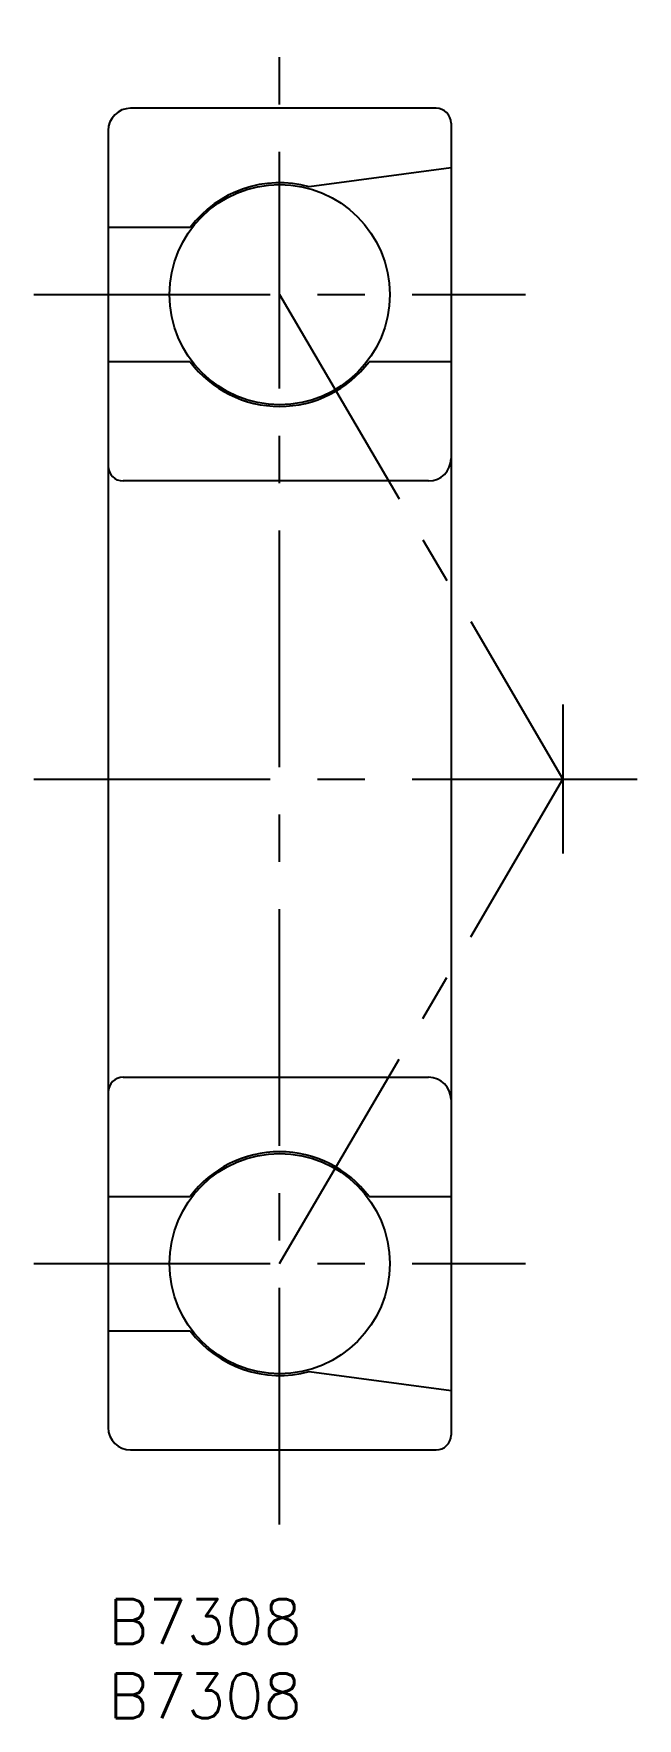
# Model space of a CAD drawing. Extents: x -5 to 36, y -8 to 105.
import ezdxf

# ---------------------------------------------------------------- set-up
doc = ezdxf.new("R2010")
doc.units = 0
doc.header["$LTSCALE"] = 0.5
doc.linetypes.add('CENTER', pattern=[50.8, 31.75, -6.35, 6.35, -6.35])
for name, color, linetype in [('MSM_CENTER', 1, 'CENTER'), ('MSM_CONTINUOUS', 7, 'CONTINUOUS'), ('MSM_PART_NUMBER', 7, 'CONTINUOUS')]:
    doc.layers.add(name, color=color, linetype=linetype)
doc.styles.get("Standard").update_dxf_attribs({"font": 'txt.shx', "height": 3, "bigfont": 'bigfont.shx'})

msp = doc.modelspace()

# ---------------------------------------------------------------- linework, layer by layer
at = {"layer": 'MSM_CENTER'}
for p, q in [((11.5, 5), (11.5, 105)), ((-5, 87.5), (28, 87.5)), ((11.5, 87.5), (30.5, 55)), ((30.5, 60), (30.5, 50)), ((-5, 55), (35.5, 55)), ((11.5, 22.5), (30.5, 55)), ((-5, 22.5), (28, 22.5))]:
    msp.add_line(p, q, dxfattribs=at)
at = {"layer": 'MSM_CONTINUOUS'}
for p, q in [((22, 100), (1.5, 100)), ((0, 98.5), (0, 11.5)), ((23, 99), (23, 11)), ((23, 96.003125), (13.478337, 94.734375)), ((5.5, 92), (0, 92)), ((5.5, 83), (0, 83)), ((23, 83), (17.5, 83)), ((21.5, 75), (1, 75)), ((1, 35), (21.5, 35)), ((0, 27), (5.5, 27)), ((17.5, 27), (23, 27)), ((0, 18), (5.5, 18)), ((13.478337, 15.265625), (23, 13.996875)), ((1.5, 10), (22, 10))]:
    msp.add_line(p, q, dxfattribs=at)
for centre in [(11.5, 87.5), (11.5, 22.5)]:
    msp.add_circle(centre, 7.3875, dxfattribs=at)
for centre, radius, start, end in [((1.5, 98.5), 1.5, 90, 180), ((22, 99), 1, 0, 90), ((11.5, 87.5), 7.5, 74.70562801, 143.13010235), ((11.5, 87.5), 7.5, 216.86989765, 323.13010235), ((1, 76), 1, 180, 270), ((21.5, 76.5), 1.5, 270, 0), ((1, 34), 1, 90, 180), ((21.5, 33.5), 1.5, 360, 90), ((11.5, 22.5), 7.5, 36.86989765, 143.13010235), ((11.5, 22.5), 7.5, 216.86989765, 285.29437199), ((1.5, 11.5), 1.5, 180, 270), ((22, 11), 1, 270, 360)]:
    msp.add_arc(centre, radius, start, end, dxfattribs=at)

# ---------------------------------------------------------------- texts
at = {"layer": 'MSM_PART_NUMBER'}
for p in [(0, -3), (0, -8)]:
    msp.add_text('B7308', height=3, dxfattribs=at).set_placement(p)

doc.saveas('drawing.dxf')
